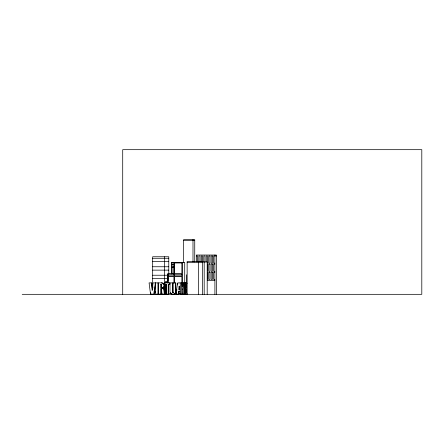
<?xml version="1.0" encoding="UTF-8"?>
<svg xmlns="http://www.w3.org/2000/svg" width="444" height="444" viewBox="0 0 444 444"><rect width="100%" height="100%" fill="white"/><g stroke="black" fill="none" stroke-linecap="round" stroke-linejoin="round"><path stroke-width="0.67" d="M182.667 289.782L183.261 282.889M182.578 282.889L182.256 286.88L181.896 282.889M179.604 287.546L179.465 286.202L179.143 286.202L178.821 289.56L179.809 289.56M179.143 289.56L179.465 286.202M152.803 288.134L152.936 286.824M153.879 294.144L155.333 282.889M155.489 284.216L154.207 294.144L150.533 294.144L149.079 282.889L151.709 282.889L152.397 289.444M178.216 294.144L178.621 291.125L179.998 291.125M178.949 291.125L178.544 294.144L175.874 294.144L177.644 282.889L185.686 282.889L185.686 294.144L180.07 294.144L179.67 291.125M176.196 294.144L176.512 292.158M176.718 290.837L176.928 289.51M177.656 284.876L177.866 283.555M172.355 282.889L172.355 292.341L172.755 292.679L173.143 292.341L173.143 282.889L175.835 282.889L175.835 292.208C175.724 294.788 171.118 294.971 170.368 292.718M187.19 293.739L186.569 294.25L185.958 293.506L185.831 289.627M161.855 287.046L160.845 287.379L160.845 284.338L161.855 284.665M185.043 283.072L185.492 282.789L185.997 283.094M160.845 287.379L161.577 286.78L161.527 284.665L160.845 284.338M164.297 294.161L163.797 289.188L162.415 288.006C164.558 287.451 164.569 283.483 162.338 283.011M162.415 288.006C165.446 287.762 164.685 282.012 161.405 282.889M185.853 294.122L184.982 293.767M172.755 292.679L173.371 292.596L173.049 292.596M183.633 240.598L194.738 240.598M196.365 255.955L197.597 255.955L197.597 261.855M216.406 255.955L213.669 255.955L213.669 263.164L214.902 263.164M152.675 258.275L168.77 258.275M152.675 261.655L168.77 261.655M202.142 262.01L207.193 262.01L207.193 294.322M180.031 262.371L171.756 262.371L171.756 273.926M171.822 262.604L174.842 262.604M175.014 262.604L177.883 262.604M187.14 262.676L202.414 262.676M214.902 264.086L213.669 264.086L213.669 271.295L214.902 271.295M174.27 264.347L171.978 264.347L171.978 262.604M174.27 264.574L171.978 264.574L171.978 266.972L174.27 266.972M152.675 266.755L168.77 266.755M174.27 267.199L171.978 267.199L171.978 273.404M152.675 270.135L168.77 270.135M214.902 272.216L213.669 272.216L213.669 279.426L214.902 279.426M174.109 273.571L167.693 273.571L167.693 282.9M152.675 275.236L168.148 275.236M152.675 278.616L168.148 278.616M207.487 280.347L214.902 280.347M167.693 281.557L165.418 281.557L165.418 282.9M166.05 282.223L167.055 282.223M161.727 282.889L158.48 282.889L158.48 294.144L161.172 294.144L161.172 288.744L160.845 288.744L160.845 294.144M163.053 283.716L164.435 283.716M182.662 284.36L184.848 284.36L184.848 282.889M185.403 286.824L186.48 286.824L186.58 284.321L186.58 292.679L186.48 289.627L185.403 289.627M164.435 287.096L165.673 287.096M163.053 287.956L165.673 287.956M154.062 291.336L155.444 291.336M154.062 292.196L155.444 292.196M172.455 292.596L173.082 292.679M168.348 293.634L171.451 293.634M174.525 293.7L175.857 293.7M178.527 293.7L179.859 293.7M22.2 294.322L421.8 294.322L421.8 149.678L122.711 149.678L122.711 294.322M160.845 288.744L161.86 289.066M162.743 288.006L164.125 289.188L164.619 294.161L161.927 294.161L161.583 289.322L161.166 288.783M187.19 283.339L186.569 282.789L186.014 283.289L185.831 286.824M162.088 293.811L162.254 294.161M172.783 292.596L172.683 282.889L169.991 282.889L169.991 292.224C170.058 294.994 175.424 294.96 175.513 292.208L175.513 282.889M150.605 292.158L150.86 294.144M151.387 282.889L152.209 290.753L153.019 282.889L158.303 282.889L158.303 294.144L155.611 294.144L155.611 282.889M181.252 282.889L181.951 294.144M180.175 282.889L180.875 294.144M179.143 286.202L179.481 289.56M216.406 294.322L216.406 255.034L196.365 255.034L196.365 261.855M214.902 255.034L214.902 294.322M207.487 263.164L207.487 255.955L206.249 255.955L206.249 261.855M207.487 264.086L207.487 271.295M207.487 272.216L207.487 279.426M205.017 261.855L205.017 255.955L203.779 255.955L203.779 261.855M204.19 262.01L204.19 294.322M202.542 261.855L202.542 255.955L201.304 255.955L201.304 261.855M202.414 294.322L202.414 261.555L187.14 261.555L187.14 294.322M200.072 261.855L200.072 255.955L198.834 255.955L198.834 261.855M198.335 261.555L198.335 294.322M194.738 261.949L194.738 239.594L183.633 239.594L183.633 262.637M192.99 239.594L192.99 261.949M186.508 274.758L186.508 282.85M185.603 286.546L185.603 289.799M184.97 282.889L184.97 294.144M184.71 282.761L184.71 262.36L173.931 262.36L173.931 273.571M184.454 284.36L184.454 294.144M183.738 284.36L183.738 294.144M183.339 282.889L183.339 284.36M182.662 288.927L182.667 294.144M182.451 262.36L182.451 282.761M181.857 282.723L181.857 276.551L174.525 276.551L174.525 282.723M174.115 262.981L174.115 272.955M173.931 283.383L173.931 276.551L168.348 276.551L168.348 282.9M169.553 282.889L169.553 284.36M168.77 273.959L168.77 256.76L152.675 256.76L152.675 287.956M168.559 284.36L168.559 294.144L165.867 294.144L165.867 284.36M168.232 294.144L168.232 284.36L169.88 284.36L169.88 282.889L164.541 282.889L164.541 284.36L166.189 284.36L166.189 294.144M167.888 274.259L167.888 275.863M167.888 276.551L167.888 280.874M166.05 284.238L166.05 293.656M165.612 284.238L165.612 293.656M165.418 284.243L165.418 294.322M164.868 282.889L164.868 284.36M164.435 256.76L164.435 294.322M161.172 284.338L161.172 287.379M157.975 282.889L157.975 294.144M209.957 255.955L208.724 255.955L208.724 263.164L209.957 263.164L209.957 255.955M212.432 255.955L211.194 255.955L211.194 263.164L212.432 263.164L212.432 255.955M181.857 262.981L174.525 262.981L174.525 273.571L181.857 273.571L181.857 262.981M209.957 264.086L208.724 264.086L208.724 271.295L209.957 271.295L209.957 264.086M212.432 264.086L211.194 264.086L211.194 271.295L212.432 271.295L212.432 264.086M209.957 272.216L208.724 272.216L208.724 279.426L209.957 279.426L209.957 272.216M212.432 272.216L211.194 272.216L211.194 279.426L212.432 279.426L212.432 272.216M173.931 274.259L168.348 274.259L168.348 275.863L173.931 275.863L173.931 274.259M181.857 274.259L174.525 274.259L174.525 275.863L181.857 275.863L181.857 274.259"/></g></svg>
